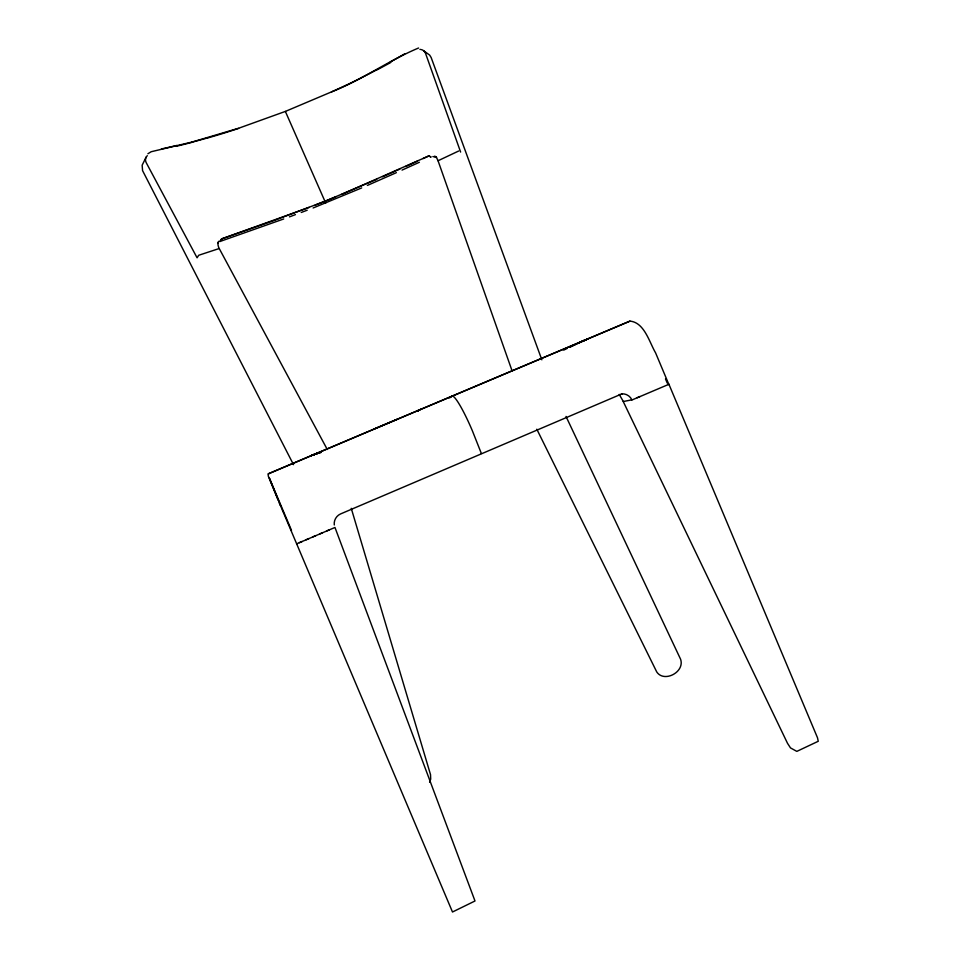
<?xml version="1.0" encoding="UTF-8"?>
<svg xmlns="http://www.w3.org/2000/svg" width="960" height="960" viewBox="0 0 960 960"><rect width="100%" height="100%" fill="white"/><g stroke="black" fill="none" stroke-linecap="round" stroke-linejoin="round"><path stroke-width="1.44" d="M218.388 242.064L217.944 244.764L218.736 247.608L327.276 449.472M334.284 524.964C333.684 520.416 336.312 515.796 340.512 513.96L622.164 393.756L621.456 393.912C625.824 393.336 630.204 395.952 631.932 399.996L668.808 384.336L655.584 352.86C649.284 342.096 644.352 322.368 629.964 321.12L268.488 473.676L268.188 475.848L278.112 500.064M429.588 782.196L430.704 779.1L430.524 774.66L351.252 508.32M146.148 157.14L142.152 165.204L142.572 170.628L293.508 464.652M220.008 241.476L221.556 239.004L220.008 241.476L283.704 218.964M217.704 242.976L218.796 241.272M147.9 153.768L151.176 151.728L192.192 142.008L238.656 128.244L285.36 111.42L331.44 91.92A374.148 153.66 -23.8 0 0 346.536 85.008M217.692 243.12L218.328 242.496M269.16 477.6L282.936 511.512M449.604 397.872L452.064 396.204A38.796 5.004 66.9 0 1 472.404 430.872L481.368 453.516M668.892 384.192L817.5 737.76L818.244 741.276L796.824 751.38L790.5 747.912L787.512 743.316L623.232 401.544L631.836 399.852M331.44 91.92C361.68 80.064 389.004 60.3 418.572 48.012M563.688 350.136L567.36 348.336M575.244 344.508L569.808 347.136L588.624 338.568L581.604 341.52M512.256 371.352L438.048 160.752L458.7 150.996M268.068 474L398.604 418.68M423.06 158.568L428.844 155.916L341.616 194.412M405.732 166.44L417.288 161.196M419.376 162.264L402.036 170.1M399.948 169.032L382.572 176.76M396.372 172.656L367.392 185.424M582.648 341.148L585.264 339.996L579.216 342.636M376.764 179.316L325.86 200.904L335.688 196.884M299.388 542.676L302.124 541.5M306.216 539.748L308.94 538.572M313.044 536.82L315.768 535.644M319.872 533.88L322.596 532.716M326.688 530.952L329.424 529.788M637.272 397.704L639.936 396.552M361.68 187.92L313.116 207.984M311.808 455.34L310.608 455.856L318.816 452.988M373.632 429.216L629.964 321.12M312.18 455.244L319.068 452.712L312.84 454.992M315.168 205.116L325.032 201.228L273.804 220.56L221.64 238.884L309.192 207.396M301.248 212.472L307.188 210.216M315.936 453.816L312.624 455.076L318.864 452.904M289.464 216.864L295.44 214.632M219.252 248.52L198.672 255.276L197.088 257.808L146.208 162.66A8.184 6.276 32.8 0 1 145.872 157.704A8.244 6.348 31 0 1 147.36 155.712M319.104 452.832L317.04 453.504L321.216 452.28M317.76 453.288L321.264 452.34M667.992 384.516L668.808 384.336M432.876 156.552L436.584 157.248L434.58 156.192L436.776 158.052L438.036 160.74M423.696 50.784L429.636 55.08L431.148 57.516L541.848 359.82M619.212 394.392L623.316 401.484M536.82 429.216L656.748 671.952C664.14 683.052 685.08 672.012 680.58 659.208L566.004 416.424M285.36 111.42L325.704 203.052M269.616 478.68L291.504 530.388M282.888 511.296L452.496 912L474.996 900.984L334.968 527.46L296.652 543.84M665.508 378.96L667.236 383.052M279.288 502.872L280.488 505.728M418.332 411.216L418.092 410.448L420.564 409.416A58.968 6.192 66.9 0 1 421.152 409.416M460.62 152.076L425.532 53.328A7.932 6.804 -67.9 0 0 421.932 49.776A7.98 6.852 -65.7 0 0 421.296 49.584M390.816 62.448A375.516 160.836 -23.7 0 1 376.212 70.296M404.688 53.856A376.452 162.864 -23.6 0 1 390.264 61.98M361.44 77.796A374.616 156.192 -23.8 0 1 346.572 85.068M376.104 70.176A375.048 158.412 -23.7 0 1 361.392 77.724M419.94 49.416A7.98 6.852 -65.7 0 1 420.624 49.464M192.096 142.308A375.516 160.308 -24.4 0 1 176.568 146.208M176.88 145.44A376.452 162.204 -24.5 0 1 161.4 148.956M207.6 137.988A374.628 155.964 -24.1 0 0 223.092 133.404A374.148 153.552 -23.9 0 0 238.632 128.376M207.624 137.892A375.048 158.052 -24.2 0 1 192.144 142.14M430.872 156.972L428.952 155.964L430.872 156.972"/></g></svg>
